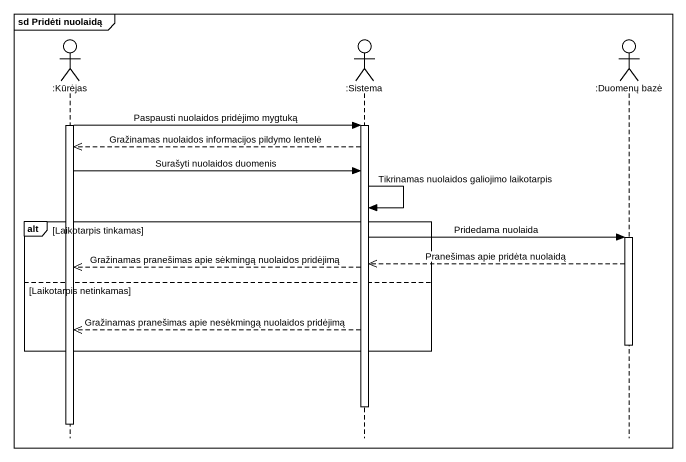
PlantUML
@startuml
mainframe sd Pridėti nuolaidą
hide footbox
actor ":Kūrėjas" as Kūrėjas
actor ":Sistema" as Sistema
actor ":Duomenų bazė" as Duomenų_bazė

activate Kūrėjas
Kūrėjas -> Sistema : Paspausti nuolaidos pridėjimo mygtuką
activate Sistema
Sistema -->> Kūrėjas : Gražinamas nuolaidos informacijos pildymo lentelė
Kūrėjas -> Sistema : Surašyti nuolaidos duomenis
Sistema -> Sistema : Tikrinamas nuolaidos galiojimo laikotarpis
alt Laikotarpis tinkamas
  Sistema -> Duomenų_bazė : Pridedama nuolaida
  activate Duomenų_bazė
  Duomenų_bazė -->> Sistema : Pranešimas apie pridėta nuolaidą
  Sistema -->> Kūrėjas : Gražinamas pranešimas apie sėkmingą nuolaidos pridėjimą
else Laikotarpis netinkamas
  Sistema -->> Kūrėjas : Gražinamas pranešimas apie nesėkmingą nuolaidos pridėjimą
  deactivate Duomenų_bazė
end
deactivate Sistema
deactivate Kūrėjas
@enduml
